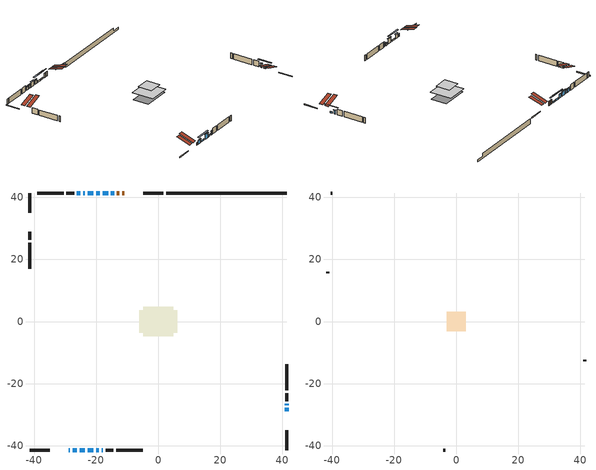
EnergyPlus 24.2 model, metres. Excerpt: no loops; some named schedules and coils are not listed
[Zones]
conditioned space
 floor outside (Floor1 construction): -1.06,-1.06 -1.06,1.06 1.06,1.06 1.06,-1.06 z0.91
 floor adiabatic (AdiabaticFloorConstruction): -4.81,-4.81 -4.81,4.81 4.81,4.81 4.81,-4.81 z0.91
 floor foundation (Slab1 construction): -6.16,-3.57 -6.16,3.57 6.16,3.57 6.16,-3.57 z-1.33
 wall outside (RimJoist1 construction): 1.58,41.4 -4.83,41.4 / -41.4,-41.4 -34.99,-41.4 / -41.4,41.4 -41.4,34.99 / 41.4,-41.4 41.4,-34.99 z0.91:1.21
 wall outside (AdiabaticWallConstruction 1): -10.97,41.4 -11.62,41.4 / -12.55,41.4 -13.3,41.4 z0.91:2.94
 wall outside (AdiabaticWallConstruction): -28.85,-41.4 -28.46,-41.4 z0.91:2.13; -27.53,-41.4 -26.26,-41.4 z0.91:2.64; 41.4,-28.85 41.4,-27.83 / -14.23,41.4 -15.24,41.4 / -16.17,41.4 -17.9,41.4 / -19.95,-41.4 -19.13,-41.4 z0.91:1.57; -25.33,-41.4 -23.63,-41.4 z0.91:1.55; 41.4,-26.91 41.4,-26.55 / -18.2,-41.4 -17.84,-41.4 z0.91:2.56; -18.83,41.4 -19.97,41.4 z0.91:2.59; -20.9,41.4 -22.68,41.4 / -22.7,-41.4 -20.87,-41.4 z0.91:2.99; -23.6,41.4 -24.14,41.4 z0.91:2.44; -25.07,41.4 -26.19,41.4 z0.91:2.43
 wall outside (Wall1 construction): -27.11,41.4 -29.6,41.4 / -16.92,-41.4 -14.43,-41.4 / -41.4,28.85 -41.4,26.37 / 41.4,-25.62 41.4,-23.14 z0.91:3.35
 wall outside (Wall2 construction): -30.53,41.4 -38.99,41.4 / -13.5,-41.4 -5.04,-41.4 / -41.4,25.44 -41.4,16.98 / 41.4,-22.21 41.4,-13.75 z0.91:3.35
 wall foundation (FoundationWall1 construction): 2.51,41.4,-1.33 2.51,41.4,0.91 37.52,41.4,0.91 37.52,41.4,-0.4 41.4,41.4,-0.4 41.4,41.4,-1.33
 window (WindowConstruction 9): -28.85,-41.4 -28.46,-41.4 z0.91:2.13
 window (WindowConstruction 8): -27.53,-41.4 -26.26,-41.4 z0.91:2.64
 window (WindowConstruction 10): 41.4,-28.85 41.4,-27.83 z0.91:1.57
 window (WindowConstruction 11): -14.23,41.4 -15.24,41.4 z0.91:1.57
 window (WindowConstruction 12): -16.17,41.4 -17.9,41.4 z0.91:1.57
 window (WindowConstruction 13): -25.33,-41.4 -23.63,-41.4 z0.91:1.54
 window (WindowConstruction): 41.4,-26.91 41.4,-26.55 z0.91:2.56
 window (WindowConstruction 1): -18.83,41.4 -19.97,41.4 z0.91:2.59
 window (WindowConstruction 2): -20.9,41.4 -22.67,41.4 z0.91:2.99
 window (WindowConstruction 3): -23.6,41.4 -24.14,41.4 z0.91:2.43
 window (WindowConstruction 4): -25.07,41.4 -26.19,41.4 z0.91:2.43
 window (WindowConstruction 5): -22.7,-41.4 -20.87,-41.4 z0.91:2.99
 window (WindowConstruction 6): -19.94,-41.4 -19.13,-41.4 z0.91:1.57
 window (WindowConstruction 7): -18.2,-41.4 -17.84,-41.4 z0.91:2.56
 door (Door): -10.97,41.4 -11.62,41.4 z0.91:2.94
 door (Door 1): -12.55,41.4 -13.3,41.4 z0.91:2.94
 ceiling adiabatic (AdiabaticFloorConstruction): 4.81,-4.81 4.81,4.81 -4.81,4.81 -4.81,-4.81 z0.91
 roof outside (Roof2 construction): -10.04,41.4,3.35 -10.04,34.8,5.55 -8.3,34.8,5.55 -8.3,41.4,3.35; -29.78,-41.4,3.35 -29.78,-34.8,5.55 -31.52,-34.8,5.55 -31.52,-41.4,3.35; -41.4,29.78,3.35 -34.8,29.78,5.55 -34.8,31.52,5.55 -41.4,31.52,3.35; 41.4,-29.78,3.35 34.8,-29.78,5.55 34.8,-31.52,5.55 41.4,-31.52,3.35
attic - vented
 floor to conditioned space (Floor2 construction Reversed): -3.14,-3.14 -3.14,3.14 3.14,3.14 3.14,-3.14 z3.35
 wall outside (Wall3 construction): -39.92,41.4 -40.48,41.4 / -4.11,-41.4 -3.55,-41.4 / -41.4,16.05 -41.4,15.49 / 41.4,-12.82 41.4,-12.26 z0.91:3.35
 roof outside (Roof1 construction): -7.37,41.4,3.35 -7.37,35.3,5.38 -5.76,35.3,5.38 -5.76,41.4,3.35; -32.45,-41.4,3.35 -32.45,-35.3,5.38 -34.06,-35.3,5.38 -34.06,-41.4,3.35; -41.4,32.45,3.35 -35.3,32.45,5.38 -35.3,34.06,5.38 -41.4,34.06,3.35; 41.4,-32.45,3.35 35.3,-32.45,5.38 35.3,-34.06,5.38 41.4,-34.06,3.35
shading: -26.06,-41.4 -27.73,-41.4 -27.73,-41.82 -26.06,-41.82 z2.84; 41.4,-25.17 41.4,-31.51 41.82,-31.51 41.82,-25.17 z4.23; -17.9,41.4 -11.57,41.4 -11.57,41.82 -17.9,41.82 z4.23; -20.56,41.4 -13.51,41.4 -13.51,41.82 -20.56,41.82 z4.23; -20.97,-41.4 -27.99,-41.4 -27.99,-41.82 -20.97,-41.82 z4.2; 41.4,-26.35 41.4,-27.11 41.82,-27.11 41.82,-26.35 z2.76; -20.17,41.4 -18.63,41.4 -18.63,41.82 -20.17,41.82 z2.79; -22.88,41.4 -20.7,41.4 -20.7,41.82 -22.88,41.82 z3.19; -24.34,41.4 -23.4,41.4 -23.4,41.82 -24.34,41.82 z2.64; -26.39,41.4 -24.87,41.4 -24.87,41.82 -26.39,41.82 z2.64; -20.67,-41.4 -22.9,-41.4 -22.9,-41.82 -20.67,-41.82 z3.19; -18.93,-41.4 -20.14,-41.4 -20.14,-41.82 -18.93,-41.82 z1.77; -17.64,-41.4 -18.4,-41.4 -18.4,-41.82 -17.64,-41.82 z2.76
[Building]
Building 1: Terrain=Suburbs
[Site:Location]
Quebec Intl AP_QC: Latitude {deg}=46.8; Longitude {deg}=-71.38; Time Zone {hr}=-5; Elevation {m}=74; Keep Site Location Information=Yes
[Site:GroundTemperature:Shallow]
0.0108218, -2.24938, -2.43038, -1.3578, 2.94801, 7.23376, 10.9493, 13.303, 13.5029, 11.5886, 7.96783, 3.81355
[Site:WaterMainsTemperature]
Calculation Method=Schedule; Temperature Schedule=mains temperature schedule
[Material] Roughness=Rough; Thermal Absorptance=0.9
Name | Thickness {m} | Conductivity {W/m-K} | Density {kg/m3} | Specific Heat {J/kg-K} | Solar Absorptance | Visible Absorptance
asphalt or fiberglass shingles | 0.00635 | 0.162714 | 1121.4 | 1465.45 | 0.4 | 0.4
ceiling loosefill ins | 0.0846667 | 0.0480833 | 16.02 | 1046.75 | 0.7 | 0.7
ceiling stud and cavity | 0.1397 | 0.0932282 | 65.682 | 1177.47 | 0.7 | 0.7
concrete 4.0 in. | 0.1016 | 1.803125 | 2242.8 | 837.4 | 0.7 | 0.7
concrete 8.0 in. | 0.2032 | 1.803125 | 2242.8 | 837.4 | 0.7 | 0.7
door material | 0.04445 | 0.0451087 | 512.64 | 1214.23 | 0.7 | 0.7
exterior vertical ins | 0.0398443 | 0.029427 | 32.04 | 1214.23 | 0.7 | 0.7
floor covering | 0.0127 | 0.0433444 | 54.468 | 1339.84 | 0.6 | 0.6
floor rigid ins | 0.051816 | 0.029427 | 32.04 | 1214.23 | 0.7 | 0.7
floor rigid ins 1; wall rigid ins | 0.512978 | 0.029427 | 32.04 | 1214.23 | 0.7 | 0.7
floor stud and cavity | 0.1397 | 0.35706 | 92.3553 | 1139.71 | 0.7 | 0.7
floor stud and cavity 1 | 0.1397 | 1.75129 | 37.0049 | 1207.88 | 0.7 | 0.7
furniture material conditioned space 1 | 0.1524 | 0.115458 | 640.8 | 1214.23 | 0.6 | 0.6
gypsum board | 0.0127 | 0.160291 | 801 | 837.4 | 0.6 | 0.6
gypsum board 1 | 0.0127 | 0.160291 | 801 | 837.4 | 0.7 | 0.7
osb sheathing 0.5 in. | 0.0127 | 0.115458 | 512.64 | 1214.23 | 0.7 | 0.7
osb sheathing 0.75 in. | 0.01905 | 0.115458 | 512.64 | 1214.23 | 0.7 | 0.7
osb sheathing 2.0 in. | 0.0508 | 0.115458 | 512.64 | 1214.23 | 0.7 | 0.7
rim joist stud and cavity | 0.0508 | 0.0293316 | 125.044 | 1163.47 | 0.6 | 0.6
roof rigid ins | 0.103632 | 0.029427 | 32.04 | 1214.23 | 0.7 | 0.7
roof stud and cavity | 0.2032 | 0.241532 | 78.34581 | 1123.46 | 0.7 | 0.7
wall stud and cavity | 0.1397 | 0.0942262 | 139.0536 | 1170.24 | 0.7 | 0.7
wall stud and cavity 1 | 0.1397 | 0.0934493 | 139.0536 | 1170.24 | 0.7 | 0.7
wall stud and cavity 2 | 0.0889 | 6.1454 | 50.32683 | 1063.81 | 0.6 | 0.6
wall stud and cavity 3 | 0.0889 | 0.380278 | 52.3479 | 1209.89 | 0.7 | 0.7
wall stud and cavity 4 | 0.0889 | 0.391764 | 83.0341 | 1211.67 | 0.7 | 0.7
wood siding | 0.0254 | 0.102417 | 544.68 | 1172.36 | 0.4 | 0.4
wood siding 1 | 0.00254 | 0.102417 | 544.68 | 1172.36 | 0.4 | 0.4
wood siding 2; wood siding 3; wood siding 4 | 0.0254 | 0.102417 | 544.68 | 1172.36 | 0.7 | 0.7
[WindowMaterial:SimpleGlazingSystem]
Name | U-Factor {W/m2-K} | Solar Heat Gain Coefficient
WindowMaterial | 2.20704 | 0.29
WindowMaterial 1 | 3.30005 | 0.68
WindowMaterial 10 | 3.30687 | 0.62
WindowMaterial 11 | 3.308 | 0.64
WindowMaterial 2 | 3.31198 | 0.59
WindowMaterial 3 | 3.310274 | 0.62
WindowMaterial 4 | 3.30119 | 0.67
WindowMaterial 5 | 3.31198 | 0.6
WindowMaterial 6 | 3.30573 | 0.61
WindowMaterial 7 | 3.32106 | 0.57
WindowMaterial 8 | 3.298918 | 0.68
WindowMaterial 9 | 6.78351 | 0.73
[Construction]
AdiabaticFloorConstruction: floor stud and cavity 1, floor rigid ins 1, osb sheathing 0.75 in., floor covering
AdiabaticWallConstruction: wood siding 3, wall rigid ins, wall stud and cavity 3, gypsum board
AdiabaticWallConstruction 1: wood siding 4, wall rigid ins, wall stud and cavity 3, gypsum board
Door; Door 1: door material
Floor1 construction: floor stud and cavity, floor rigid ins, osb sheathing 0.75 in., floor covering
Floor2 construction Reversed: gypsum board, ceiling stud and cavity, ceiling loosefill ins
FoundationWall1 construction: concrete 8.0 in., gypsum board 1
furniture construction conditioned space 1: furniture material conditioned space 1
PartitionWallConstruction: gypsum board, wall stud and cavity 4, gypsum board
RimJoist1 construction: wood siding 2, osb sheathing 2.0 in., rim joist stud and cavity
Roof1 construction: asphalt or fiberglass shingles
Roof2 construction: asphalt or fiberglass shingles, roof rigid ins, osb sheathing 0.75 in., roof stud and cavity, gypsum board
Slab1 construction: concrete 4.0 in.
Wall1 construction: wood siding, osb sheathing 0.5 in., wall stud and cavity, gypsum board
Wall2 construction: wood siding, osb sheathing 0.5 in., wall stud and cavity 1, gypsum board
Wall3 construction: wood siding 1, wall stud and cavity 2
WindowConstruction: WindowMaterial
WindowConstruction 1: WindowMaterial 1
WindowConstruction 10; WindowConstruction 11: WindowMaterial 10
WindowConstruction 12; WindowConstruction 6: WindowMaterial 6
WindowConstruction 13: WindowMaterial 11
WindowConstruction 2: WindowMaterial 2
WindowConstruction 3: WindowMaterial 3
WindowConstruction 4: WindowMaterial 4
WindowConstruction 5: WindowMaterial 5
WindowConstruction 7: WindowMaterial 7
WindowConstruction 8: WindowMaterial 8
WindowConstruction 9: WindowMaterial 9
[Zone] Multiplier=1; Part of Total Floor Area=Yes
Name | Volume {m3}
attic - vented | 13.0047
conditioned space | 454.7
[Space]
Name | Zone | Volume {m3}
attic - vented 1 | attic - vented | 13.0047
conditioned space 1 | conditioned space | 454.7
[ZoneInfiltration:EffectiveLeakageArea]
infil attic - vented 1: Zone or Space=attic - vented 1; Schedule=Always On Discrete; Effective Air Leakage Area {cm2}=1452.55; Stack Coefficient=0.000311167; Wind Coefficient=1.19184e-05
[ZoneMixing]
whole house fan mix: Zone or Space=attic - vented; Schedule=Always On Continuous; Design Flow Rate Calculation Method=Flow/Zone; Design Flow Rate {m3/s}=0; Source Zone or Space=conditioned space
[SurfaceProperty:ExposedFoundationPerimeter]
Slab1: Exposed Perimeter Calculation Method=TotalExposedPerimeter; Total Exposed Perimeter {m}=38.893
[InternalMass] Zone or ZoneList=conditioned space; Space or SpaceList=conditioned space 1
Name | Construction | Surface Area {m2}
furniture mass conditioned space 1 | furniture construction conditioned space 1 | 73.9001
partition wall mass | PartitionWallConstruction | 184.75
[Lights]
interior lighting: Zone or ZoneList or Space or SpaceList=conditioned space 1; Schedule=interior lighting schedule; Design Level Calculation Method=LightingLevel; Lighting Level {W}=343.2; Return Air Fraction=0; Fraction Radiant=0.6; Fraction Visible=0.2; Fraction Replaceable=1
[People]
occupants: Zone or ZoneList or Space or SpaceList=conditioned space 1; Number of People Schedule=occupants schedule; Number of People Calculation Method=People; Number of People=3; Fraction Radiant=0.314171; Sensible Heat Fraction=0.56303; Activity Level Schedule=occupants activity schedule; Carbon Dioxide Generation Rate {m3/s-W}=0; Enable ASHRAE 55 Comfort Warnings=No; Mean Radiant Temperature Calculation Type=EnclosureAveraged
[ElectricEquipment] Zone or ZoneList or Space or SpaceList=conditioned space 1; Design Level Calculation Method=EquipmentLevel
Name | Schedule | Design Level {W} | Fraction Latent | Fraction Radiant | Fraction Lost
clothes dryer | clothes dryer schedule | 140.772 | 0.015 | 0.081 | 0.85
clothes washer | clothes washer schedule | 32.1985 | 0.03 | 0.162 | 0.7
cooking range | cooking range schedule | 215.147 | 0.08 | 0.432 | 0.2
dishwasher | dishwasher schedule | 66.8632 | 0.3 | 0.18 | 0.4
fridge | fridge schedule | 72.9452 | 0 | 0.6 | 0
mech vent bath fan 0 | mech vent bath fan 0 schedule | 50.2 | 0 | 0 | 1
mech vent house fan | mech vent house fan schedule | 19.9167 | 0 | 0 | 0.5
mech vent house fan cfis | mech vent house fan cfis schedule | 0 | 0 | 0 | 0
mech vent range fan 0 | mech vent range fan 0 schedule | 57 | 0 | 0 | 1
misc plug loads | misc plug loads schedule | 494.7 | 0.045 | 0.513 | 0.1
whole house fan | Always On Discrete | 0 | 0 | 0 | 1
[OtherEquipment] Zone or ZoneList or Space or SpaceList=conditioned space 1; Design Level Calculation Method=EquipmentLevel
Name | Fuel Type | Schedule | Design Level {W} | Fraction Latent | Fraction Radiant | Fraction Lost
clothes dryer 1 | Electricity | clothes dryer schedule | 0 | 0.015 | 0.081 | 0.85
cooking range 1 | Electricity | cooking range schedule | 0 | 0.08 | 0.432 | 0.2
general water use latent | None | general water use schedule | 62.594 | 1 | 0 | 0
general water use sensible | None | general water use schedule | -61.6891 | 0 | 0.6 | 0
mech vent house fan latent load | None | Always On Discrete | 0 | 1 | 0 | 0
mech vent house fan sensible load | None | Always On Discrete | 0 | 0 | 0 | 0
water heater energy adjustment1 | Electricity | Always On Discrete | 0.01 | 0 | 0 | 1
[ZoneInfiltration:DesignFlowRate] Zone or ZoneList or Space or SpaceList=conditioned space 1; Schedule=Always On Discrete; Design Flow Rate Calculation Method=Flow/Zone; Design Flow Rate {m3/s}=0
infil flow; natural vent flow; whole house fan flow
[ZoneControl:Thermostat]
conditioned space Thermostat: Zone or ZoneList=conditioned space; Control Type Schedule=conditioned space Thermostat Schedule; Control 1=conditioned space temperature setpoint; Temperature Difference Between Cutout And Setpoint {deltaC}=0
[ThermostatSetpoint:DualSetpoint]
conditioned space temperature setpoint: Heating Setpoint Temperature Schedule=heating setpoint; Cooling Setpoint Temperature Schedule=cooling setpoint
[AirLoopHVAC:UnitarySystem]
unit heater unitary system: Control Type=Load; Controlling Zone or Thermostat Location=conditioned space; Dehumidification Control Type=None; Availability Schedule=Always On Discrete; Supply Fan=unit heater supply fan; Fan Placement=BlowThrough; Supply Air Fan Operating Mode Schedule=unit heater auto fan schedule; Heating Coil=unit heater htg coil; DX Heating Coil Sizing Ratio=1; Use DOAS DX Cooling Coil=No; Minimum Supply Air Temperature {C}=2; Latent Load Control=SensibleOnlyLoadControl; Cooling Supply Air Flow Rate Method=None; Heating Supply Air Flow Rate Method=SupplyAirFlowRate; Heating Supply Air Flow Rate {m3/s}=0.00141584; No Load Supply Air Flow Rate Method=SupplyAirFlowRate; No Load Supply Air Flow Rate {m3/s}=0; No Load Supply Air Flow Rate Control Set To Low Speed=Yes; Maximum Supply Air Temperature {C}=48.8889; Maximum Outdoor Dry-Bulb Temperature for Supplemental Heater Operation {C}=21; Ancillary On-Cycle Electric Power {W}=0; Ancillary Off-Cycle Electric Power {W}=0
[Zone equipment]
conditioned space: electric baseboard, unit heater unitary system
[Foundation:Kiva]
Foundation Kiva 1: Initial Indoor Air Temperature {C}=18; Wall Height Above Grade {m}=0.910011; Wall Depth Below Slab {m}=0.2032; Custom Block Material Name 1=exterior vertical ins; Custom Block Depth 1 {m}=2.24001; Custom Block X Position 1 {m}=0.2159; Custom Block Z Position 1 {m}=0
[Foundation:Kiva:Settings]
Soil Conductivity {W/m-K}=0.849921; Soil Density {kg/m3}=1842.3; Soil Specific Heat {J/kg-K}=418.7; Ground Solar Absorptivity=0.9; Ground Thermal Absorptivity=0.9; Ground Surface Roughness {m}=0.03; Far-Field Width {m}=40; Deep-Ground Boundary Condition=ZeroFlux; Deep-Ground Depth {m}=40; Minimum Cell Dimension {m}=0.2; Maximum Cell Growth Coefficient=3; Simulation Timestep=Timestep
[Exterior:Lights]
exterior lighting: Schedule=exterior lighting schedule; Design Level {W}=75.6
[EnergyManagementSystem:Sensor] Output:Variable or Output:Meter Index Key=conditioned space
Name | Output:Variable or Output:Meter
conditioned_space_clg_unmet_s | Zone Cooling Setpoint Not Met Time
conditioned_space_htg_unmet_s | Zone Heating Setpoint Not Met Time
fridge_tin_s; tin_s; tin_s_1 | Zone Mean Air Temperature
tout_s | Zone Outdoor Air Drybulb Temperature
win_s | Zone Air Humidity Ratio
[Schedule:Constant]
Name | Hourly Value
Always On Continuous; mech vent house fan schedule; mech vent house fan cfis schedule; Always On Discrete | 1
occupants activity schedule | 117.228
fridge schedule; unit heater auto fan schedule | 0
[Schedule:Week:Daily]
interior lighting schedule Week Rule - Jan1-Jan27: interior lighting schedule day, interior lighting schedule day, interior lighting schedule day, interior lighting schedule day, interior lighting schedule day, interior lighting schedule day, interior lighting schedule day, interior lighting schedule default day, interior lighting schedule default day, interior lighting schedule default day, interior lighting schedule default day, interior lighting schedule default day
interior lighting schedule Week Rule - Jan28-Feb3: interior lighting schedule day, interior lighting schedule day, interior lighting schedule day, interior lighting schedule day, interior lighting schedule day 1, interior lighting schedule day 1, interior lighting schedule day 1, interior lighting schedule default day, interior lighting schedule default day, interior lighting schedule default day, interior lighting schedule default day, interior lighting schedule default day
interior lighting schedule Week Rule - Feb4-Feb24: interior lighting schedule day 1, interior lighting schedule day 1, interior lighting schedule day 1, interior lighting schedule day 1, interior lighting schedule day 1, interior lighting schedule day 1, interior lighting schedule day 1, interior lighting schedule default day, interior lighting schedule default day, interior lighting schedule default day, interior lighting schedule default day, interior lighting schedule default day
interior lighting schedule Week Rule - Feb25-Mar3: interior lighting schedule day 1, interior lighting schedule day 1, interior lighting schedule day 1, interior lighting schedule day 1, interior lighting schedule day 2, interior lighting schedule day 2, interior lighting schedule day 2, interior lighting schedule default day, interior lighting schedule default day, interior lighting schedule default day, interior lighting schedule default day, interior lighting schedule default day
interior lighting schedule Week Rule - Mar4-Mar31: interior lighting schedule day 2, interior lighting schedule day 2, interior lighting schedule day 2, interior lighting schedule day 2, interior lighting schedule day 2, interior lighting schedule day 2, interior lighting schedule day 2, interior lighting schedule default day, interior lighting schedule default day, interior lighting schedule default day, interior lighting schedule default day, interior lighting schedule default day
interior lighting schedule Week Rule - Apr1-Apr28: interior lighting schedule day 3, interior lighting schedule day 3, interior lighting schedule day 3, interior lighting schedule day 3, interior lighting schedule day 3, interior lighting schedule day 3, interior lighting schedule day 3, interior lighting schedule default day, interior lighting schedule default day, interior lighting schedule default day, interior lighting schedule default day, interior lighting schedule default day
interior lighting schedule Week Rule - Apr29-May5: interior lighting schedule day 3, interior lighting schedule day 3, interior lighting schedule day 4, interior lighting schedule day 4, interior lighting schedule day 4, interior lighting schedule day 4, interior lighting schedule day 4, interior lighting schedule default day, interior lighting schedule default day, interior lighting schedule default day, interior lighting schedule default day, interior lighting schedule default day
interior lighting schedule Week Rule - May6-May26: interior lighting schedule day 4, interior lighting schedule day 4, interior lighting schedule day 4, interior lighting schedule day 4, interior lighting schedule day 4, interior lighting schedule day 4, interior lighting schedule day 4, interior lighting schedule default day, interior lighting schedule default day, interior lighting schedule default day, interior lighting schedule default day, interior lighting schedule default day
interior lighting schedule Week Rule - May27-Jun2: interior lighting schedule day 4, interior lighting schedule day 4, interior lighting schedule day 4, interior lighting schedule day 4, interior lighting schedule day 4, interior lighting schedule day 5, interior lighting schedule day 5, interior lighting schedule default day, interior lighting schedule default day, interior lighting schedule default day, interior lighting schedule default day, interior lighting schedule default day
interior lighting schedule Week Rule - Jun3-Jun30: interior lighting schedule day 5, interior lighting schedule day 5, interior lighting schedule day 5, interior lighting schedule day 5, interior lighting schedule day 5, interior lighting schedule day 5, interior lighting schedule day 5, interior lighting schedule default day, interior lighting schedule default day, interior lighting schedule default day, interior lighting schedule default day, interior lighting schedule default day
interior lighting schedule Week Rule - Jul1-Jul28: interior lighting schedule day 6, interior lighting schedule day 6, interior lighting schedule day 6, interior lighting schedule day 6, interior lighting schedule day 6, interior lighting schedule day 6, interior lighting schedule day 6, interior lighting schedule default day, interior lighting schedule default day, interior lighting schedule default day, interior lighting schedule default day, interior lighting schedule default day
interior lighting schedule Week Rule - Jul29-Aug4: interior lighting schedule day 6, interior lighting schedule day 6, interior lighting schedule day 6, interior lighting schedule day 7, interior lighting schedule day 7, interior lighting schedule day 7, interior lighting schedule day 7, interior lighting schedule default day, interior lighting schedule default day, interior lighting schedule default day, interior lighting schedule default day, interior lighting schedule default day
interior lighting schedule Week Rule - Aug5-Aug25: interior lighting schedule day 7, interior lighting schedule day 7, interior lighting schedule day 7, interior lighting schedule day 7, interior lighting schedule day 7, interior lighting schedule day 7, interior lighting schedule day 7, interior lighting schedule default day, interior lighting schedule default day, interior lighting schedule default day, interior lighting schedule default day, interior lighting schedule default day
interior lighting schedule Week Rule - Aug26-Sep1: interior lighting schedule day 7, interior lighting schedule day 7, interior lighting schedule day 7, interior lighting schedule day 7, interior lighting schedule day 7, interior lighting schedule day 7, interior lighting schedule day 8, interior lighting schedule default day, interior lighting schedule default day, interior lighting schedule default day, interior lighting schedule default day, interior lighting schedule default day
interior lighting schedule Week Rule - Sep2-Sep29: interior lighting schedule day 8, interior lighting schedule day 8, interior lighting schedule day 8, interior lighting schedule day 8, interior lighting schedule day 8, interior lighting schedule day 8, interior lighting schedule day 8, interior lighting schedule default day, interior lighting schedule default day, interior lighting schedule default day, interior lighting schedule default day, interior lighting schedule default day
interior lighting schedule Week Rule - Sep30-Oct6: interior lighting schedule day 8, interior lighting schedule day 9, interior lighting schedule day 9, interior lighting schedule day 9, interior lighting schedule day 9, interior lighting schedule day 9, interior lighting schedule day 9, interior lighting schedule default day, interior lighting schedule default day, interior lighting schedule default day, interior lighting schedule default day, interior lighting schedule default day
interior lighting schedule Week Rule - Oct7-Oct27: interior lighting schedule day 9, interior lighting schedule day 9, interior lighting schedule day 9, interior lighting schedule day 9, interior lighting schedule day 9, interior lighting schedule day 9, interior lighting schedule day 9, interior lighting schedule default day, interior lighting schedule default day, interior lighting schedule default day, interior lighting schedule default day, interior lighting schedule default day
interior lighting schedule Week Rule - Oct28-Nov3: interior lighting schedule day 9, interior lighting schedule day 9, interior lighting schedule day 9, interior lighting schedule day 9, interior lighting schedule day 10, interior lighting schedule day 10, interior lighting schedule day 10, interior lighting schedule default day, interior lighting schedule default day, interior lighting schedule default day, interior lighting schedule default day, interior lighting schedule default day
interior lighting schedule Week Rule - Nov4-Nov24: interior lighting schedule day 10, interior lighting schedule day 10, interior lighting schedule day 10, interior lighting schedule day 10, interior lighting schedule day 10, interior lighting schedule day 10, interior lighting schedule day 10, interior lighting schedule default day, interior lighting schedule default day, interior lighting schedule default day, interior lighting schedule default day, interior lighting schedule default day
interior lighting schedule Week Rule - Nov25-Dec1: interior lighting schedule day 10, interior lighting schedule day 10, interior lighting schedule day 10, interior lighting schedule day 10, interior lighting schedule day 10, interior lighting schedule day 10, interior lighting schedule day 11, interior lighting schedule default day, interior lighting schedule default day, interior lighting schedule default day, interior lighting schedule default day, interior lighting schedule default day
interior lighting schedule Week Rule - Dec2-Dec31: interior lighting schedule day 11, interior lighting schedule day 11, interior lighting schedule day 11, interior lighting schedule day 11, interior lighting schedule day 11, interior lighting schedule day 11, interior lighting schedule day 11, interior lighting schedule default day, interior lighting schedule default day, interior lighting schedule default day, interior lighting schedule default day, interior lighting schedule default day
occupants schedule Week Rule - Jan1-Dec31: occupants schedule day, occupants schedule day, occupants schedule day, occupants schedule day, occupants schedule day, occupants schedule day, occupants schedule day, occupants schedule default day, occupants schedule default day, occupants schedule default day, occupants schedule default day, occupants schedule default day
clothes dryer schedule Week Rule - Jan1-Dec31: clothes dryer schedule day, clothes dryer schedule day, clothes dryer schedule day, clothes dryer schedule day, clothes dryer schedule day, clothes dryer schedule day, clothes dryer schedule day, clothes dryer schedule default day, clothes dryer schedule default day, clothes dryer schedule default day, clothes dryer schedule default day, clothes dryer schedule default day
clothes washer schedule Week Rule - Jan1-Dec31: clothes washer schedule day, clothes washer schedule day, clothes washer schedule day, clothes washer schedule day, clothes washer schedule day, clothes washer schedule day, clothes washer schedule day, clothes washer schedule default day, clothes washer schedule default day, clothes washer schedule default day, clothes washer schedule default day, clothes washer schedule default day
cooking range schedule Week Rule - Jan1-Dec31: cooking range schedule day, cooking range schedule day, cooking range schedule day, cooking range schedule day, cooking range schedule day, cooking range schedule day, cooking range schedule day, cooking range schedule default day, cooking range schedule default day, cooking range schedule default day, cooking range schedule default day, cooking range schedule default day
dishwasher schedule Week Rule - Jan1-Dec31: dishwasher schedule day, dishwasher schedule day, dishwasher schedule day, dishwasher schedule day, dishwasher schedule day, dishwasher schedule day, dishwasher schedule day, dishwasher schedule default day, dishwasher schedule default day, dishwasher schedule default day, dishwasher schedule default day, dishwasher schedule default day
mech vent bath fan 0 schedule Week Rule - Jan1-Dec31: mech vent bath fan 0 schedule day, mech vent bath fan 0 schedule day, mech vent bath fan 0 schedule day, mech vent bath fan 0 schedule day, mech vent bath fan 0 schedule day, mech vent bath fan 0 schedule day, mech vent bath fan 0 schedule day, mech vent bath fan 0 schedule default day, mech vent bath fan 0 schedule default day, mech vent bath fan 0 schedule default day, mech vent bath fan 0 schedule default day, mech vent bath fan 0 schedule default day
mech vent range fan 0 schedule Week Rule - Jan1-Dec31: mech vent range fan 0 schedule day, mech vent range fan 0 schedule day, mech vent range fan 0 schedule day, mech vent range fan 0 schedule day, mech vent range fan 0 schedule day, mech vent range fan 0 schedule day, mech vent range fan 0 schedule day, mech vent range fan 0 schedule default day, mech vent range fan 0 schedule default day, mech vent range fan 0 schedule default day, mech vent range fan 0 schedule default day, mech vent range fan 0 schedule default day
misc plug loads schedule Week Rule - Jan1-Dec31: misc plug loads schedule day, misc plug loads schedule day, misc plug loads schedule day, misc plug loads schedule day, misc plug loads schedule day, misc plug loads schedule day, misc plug loads schedule day, misc plug loads schedule default day, misc plug loads schedule default day, misc plug loads schedule default day, misc plug loads schedule default day, misc plug loads schedule default day
general water use schedule Week Rule - Jan1-Dec31: general water use schedule day, general water use schedule day, general water use schedule day, general water use schedule day, general water use schedule day, general water use schedule day, general water use schedule day, general water use schedule default day, general water use schedule default day, general water use schedule default day, general water use schedule default day, general water use schedule default day
exterior lighting schedule Week Rule - Jan1-Jan27: exterior lighting schedule day, exterior lighting schedule day, exterior lighting schedule day, exterior lighting schedule day, exterior lighting schedule day, exterior lighting schedule day, exterior lighting schedule day, exterior lighting schedule default day, exterior lighting schedule default day, exterior lighting schedule default day, exterior lighting schedule default day, exterior lighting schedule default day
exterior lighting schedule Week Rule - Jan28-Feb3: exterior lighting schedule day, exterior lighting schedule day, exterior lighting schedule day, exterior lighting schedule day, exterior lighting schedule day 1, exterior lighting schedule day 1, exterior lighting schedule day 1, exterior lighting schedule default day, exterior lighting schedule default day, exterior lighting schedule default day, exterior lighting schedule default day, exterior lighting schedule default day
exterior lighting schedule Week Rule - Feb4-Feb24: exterior lighting schedule day 1, exterior lighting schedule day 1, exterior lighting schedule day 1, exterior lighting schedule day 1, exterior lighting schedule day 1, exterior lighting schedule day 1, exterior lighting schedule day 1, exterior lighting schedule default day, exterior lighting schedule default day, exterior lighting schedule default day, exterior lighting schedule default day, exterior lighting schedule default day
exterior lighting schedule Week Rule - Feb25-Mar3: exterior lighting schedule day 1, exterior lighting schedule day 1, exterior lighting schedule day 1, exterior lighting schedule day 1, exterior lighting schedule day 2, exterior lighting schedule day 2, exterior lighting schedule day 2, exterior lighting schedule default day, exterior lighting schedule default day, exterior lighting schedule default day, exterior lighting schedule default day, exterior lighting schedule default day
exterior lighting schedule Week Rule - Mar4-Mar31: exterior lighting schedule day 2, exterior lighting schedule day 2, exterior lighting schedule day 2, exterior lighting schedule day 2, exterior lighting schedule day 2, exterior lighting schedule day 2, exterior lighting schedule day 2, exterior lighting schedule default day, exterior lighting schedule default day, exterior lighting schedule default day, exterior lighting schedule default day, exterior lighting schedule default day
exterior lighting schedule Week Rule - Apr1-Apr28: exterior lighting schedule day 3, exterior lighting schedule day 3, exterior lighting schedule day 3, exterior lighting schedule day 3, exterior lighting schedule day 3, exterior lighting schedule day 3, exterior lighting schedule day 3, exterior lighting schedule default day, exterior lighting schedule default day, exterior lighting schedule default day, exterior lighting schedule default day, exterior lighting schedule default day
exterior lighting schedule Week Rule - Apr29-May5: exterior lighting schedule day 3, exterior lighting schedule day 3, exterior lighting schedule day 4, exterior lighting schedule day 4, exterior lighting schedule day 4, exterior lighting schedule day 4, exterior lighting schedule day 4, exterior lighting schedule default day, exterior lighting schedule default day, exterior lighting schedule default day, exterior lighting schedule default day, exterior lighting schedule default day
exterior lighting schedule Week Rule - May6-May26: exterior lighting schedule day 4, exterior lighting schedule day 4, exterior lighting schedule day 4, exterior lighting schedule day 4, exterior lighting schedule day 4, exterior lighting schedule day 4, exterior lighting schedule day 4, exterior lighting schedule default day, exterior lighting schedule default day, exterior lighting schedule default day, exterior lighting schedule default day, exterior lighting schedule default day
exterior lighting schedule Week Rule - May27-Jun2: exterior lighting schedule day 4, exterior lighting schedule day 4, exterior lighting schedule day 4, exterior lighting schedule day 4, exterior lighting schedule day 4, exterior lighting schedule day 5, exterior lighting schedule day 5, exterior lighting schedule default day, exterior lighting schedule default day, exterior lighting schedule default day, exterior lighting schedule default day, exterior lighting schedule default day
[Schedule:Year]
interior lighting schedule: interior lighting schedule Week Rule - Jan1-Jan27, 1, 1, 1, 27, interior lighting schedule Week Rule - Jan28-Feb3, 1, 28, 2, 3, interior lighting schedule Week Rule - Feb4-Feb24, 2, 4, 2, 24, interior lighting schedule Week Rule - Feb25-Mar3, 2, 25, 3, 3, interior lighting schedule Week Rule - Mar4-Mar31, 3, 4, 3, 31, interior lighting schedule Week Rule - Apr1-Apr28, 4, 1, 4, 28, interior lighting schedule Week Rule - Apr29-May5, 4, 29, 5, 5, interior lighting schedule Week Rule - May6-May26, 5, 6, 5, 26, interior lighting schedule Week Rule - May27-Jun2, 5, 27, 6, 2, interior lighting schedule Week Rule - Jun3-Jun30, 6, 3, 6, 30, interior lighting schedule Week Rule - Jul1-Jul28, 7, 1, 7, 28, interior lighting schedule Week Rule - Jul29-Aug4, 7, 29, 8, 4, interior lighting schedule Week Rule - Aug5-Aug25, 8, 5, 8, 25, interior lighting schedule Week Rule - Aug26-Sep1, 8, 26, 9, 1, interior lighting schedule Week Rule - Sep2-Sep29, 9, 2, 9, 29, interior lighting schedule Week Rule - Sep30-Oct6, 9, 30, 10, 6, interior lighting schedule Week Rule - Oct7-Oct27, 10, 7, 10, 27, interior lighting schedule Week Rule - Oct28-Nov3, 10, 28, 11, 3, interior lighting schedule Week Rule - Nov4-Nov24, 11, 4, 11, 24, interior lighting schedule Week Rule - Nov25-Dec1, 11, 25, 12, 1, interior lighting schedule Week Rule - Dec2-Dec31, 12, 2, 12, 31
occupants schedule: occupants schedule Week Rule - Jan1-Dec31, 1, 1, 12, 31
clothes dryer schedule: clothes dryer schedule Week Rule - Jan1-Dec31, 1, 1, 12, 31
clothes washer schedule: clothes washer schedule Week Rule - Jan1-Dec31, 1, 1, 12, 31
cooking range schedule: cooking range schedule Week Rule - Jan1-Dec31, 1, 1, 12, 31
dishwasher schedule: dishwasher schedule Week Rule - Jan1-Dec31, 1, 1, 12, 31
mech vent bath fan 0 schedule: mech vent bath fan 0 schedule Week Rule - Jan1-Dec31, 1, 1, 12, 31
mech vent range fan 0 schedule: mech vent range fan 0 schedule Week Rule - Jan1-Dec31, 1, 1, 12, 31
misc plug loads schedule: misc plug loads schedule Week Rule - Jan1-Dec31, 1, 1, 12, 31
general water use schedule: general water use schedule Week Rule - Jan1-Dec31, 1, 1, 12, 31
exterior lighting schedule: exterior lighting schedule Week Rule - Jan1-Jan27, 1, 1, 1, 27, exterior lighting schedule Week Rule - Jan28-Feb3, 1, 28, 2, 3, exterior lighting schedule Week Rule - Feb4-Feb24, 2, 4, 2, 24, exterior lighting schedule Week Rule - Feb25-Mar3, 2, 25, 3, 3, exterior lighting schedule Week Rule - Mar4-Mar31, 3, 4, 3, 31, exterior lighting schedule Week Rule - Apr1-Apr28, 4, 1, 4, 28, exterior lighting schedule Week Rule - Apr29-May5, 4, 29, 5, 5, exterior lighting schedule Week Rule - May6-May26, 5, 6, 5, 26, exterior lighting schedule Week Rule - May27-Jun2, 5, 27, 6, 2, exterior lighting schedule Week Rule - Jun3-Jun30, 6, 3, 6, 30, exterior lighting schedule Week Rule - Jul1-Jul28, 7, 1, 7, 28, exterior lighting schedule Week Rule - Jul29-Aug4, 7, 29, 8, 4, exterior lighting schedule Week Rule - Aug5-Aug25, 8, 5, 8, 25, exterior lighting schedule Week Rule - Aug26-Sep1, 8, 26, 9, 1, exterior lighting schedule Week Rule - Sep2-Sep29, 9, 2, 9, 29, exterior lighting schedule Week Rule - Sep30-Oct6, 9, 30, 10, 6, exterior lighting schedule Week Rule - Oct7-Oct27, 10, 7, 10, 27, exterior lighting schedule Week Rule - Oct28-Nov3, 10, 28, 11, 3, exterior lighting schedule Week Rule - Nov4-Nov24, 11, 4, 11, 24, exterior lighting schedule Week Rule - Nov25-Dec1, 11, 25, 12, 1, exterior lighting schedule Week Rule - Dec2-Dec31, 12, 2, 12, 31
[Schedule:Compact]
conditioned space Thermostat Schedule: Through: 12/31, For: AllDays, Until: 24:00, 4
mains temperature schedule: Through: 01/01, For: AllDays, Until: 24:00, 5.175, Through: 01/02, For: AllDays, Until: 24:00, 5.10167, Through: 01/03, For: AllDays, Until: 24:00, 5.02889, Through: 01/04, For: AllDays, Until: 24:00, 4.95778, Through: 01/05, For: AllDays, Until: 24:00, 4.88778, Through: 01/06, For: AllDays, Until: 24:00, 4.81833, Through: 01/07, For: AllDays, Until: 24:00, 4.75056, Through: 01/08, For: AllDays, Until: 24:00, 4.68389, Through: 01/09, For: AllDays, Until: 24:00, 4.61833, Through: 01/10, For: AllDays, Until: 24:00, 4.55389, Through: 01/11, For: AllDays, Until: 24:00, 4.49056, Through: 01/12, For: AllDays, Until: 24:00, 4.42889, Through: 01/13, For: AllDays, Until: 24:00, 4.36778, Through: 01/14, For: AllDays, Until: 24:00, 4.30889, Through: 01/15, For: AllDays, Until: 24:00, 4.25056, Through: 01/16, For: AllDays, Until: 24:00, 4.19389, Through: 01/17, For: AllDays, Until: 24:00, 4.13833, Through: 01/18, For: AllDays, Until: 24:00, 4.08444, Through: 01/19, For: AllDays, Until: 24:00, 4.03167, Through: 01/20, For: AllDays, Until: 24:00, 3.98056, Through: 01/21, For: AllDays, Until: 24:00, 3.93056, Through: 01/22, For: AllDays, Until: 24:00, 3.88222, Through: 01/23, For: AllDays, Until: 24:00, 3.835, Through: 01/24, For: AllDays, Until: 24:00, 3.78944, Through: 01/25, For: AllDays, Until: 24:00, 3.74556, Through: 01/26, For: AllDays, Until: 24:00, 3.70278, Through: 01/27, For: AllDays, Until: 24:00, 3.66167, Through: 01/28, For: AllDays, Until: 24:00, 3.62167, Through: 01/29, For: AllDays, Until: 24:00, 3.58389, Through: 01/30, For: AllDays, Until: 24:00, 3.54722, Through: 01/31, For: AllDays, Until: 24:00, 3.51167, Through: 02/01, For: AllDays, Until: 24:00, 3.47833, Through: 02/02, For: AllDays, Until: 24:00, 3.44611, Through: 02/03, For: AllDays, Until: 24:00, 3.41556, Through: 02/04, For: AllDays, Until: 24:00, 3.38667, Through: 02/05, For: AllDays, Until: 24:00, 3.35944, Through: 02/06, For: AllDays, Until: 24:00, 3.33389, Through: 02/07, For: AllDays, Until: 24:00, 3.30944, Through: 02/08, For: AllDays, Until: 24:00, 3.28667, Through: 02/09, For: AllDays, Until: 24:00, 3.26611, Through: 02/10, For: AllDays, Until: 24:00, 3.24667, Through: 02/11, For: AllDays, Until: 24:00, 3.22889, Through: 02/12, For: AllDays, Until: 24:00, 3.21278, Through: 02/13, For: AllDays, Until: 24:00, 3.19833, Through: 02/14, For: AllDays, Until: 24:00, 3.18556, Through: 02/15, For: AllDays, Until: 24:00, 3.17389, Through: 02/16, For: AllDays, Until: 24:00, 3.16444, Through: 02/17, For: AllDays, Until: 24:00, 3.15667, Through: 02/18, For: AllDays, Until: 24:00, 3.15056, Through: 02/19, For: AllDays, Until: 24:00, 3.14556, Through: 02/20, For: AllDays, Until: 24:00, 3.14278, Through: 02/21, For: AllDays, Until: 24:00, 3.14111, Through: 02/22, For: AllDays, Until: 24:00, 3.14167, Through: 02/23, For: AllDays, Until: 24:00, 3.14333, Through: 02/24, For: AllDays, Until: 24:00, 3.14722, Through: 02/25, For: AllDays, Until: 24:00, 3.15222, Through: 02/26, For: AllDays, Until: 24:00, 3.15944, Through: 02/27, For: AllDays, Until: 24:00, 3.16778, Through: 02/28, For: AllDays, Until: 24:00, 3.17778, Through: 03/01, For: AllDays, Until: 24:00, 3.18944, Through: 03/02, For: AllDays, Until: 24:00, 3.20333, Through: 03/03, For: AllDays, Until: 24:00, 3.21833, Through: 03/04, For: AllDays, Until: 24:00, 3.235, Through: 03/05, For: AllDays, Until: 24:00, 3.25333, Through: 03/06, For: AllDays, Until: 24:00, 3.27333, Through: 03/07, For: AllDays, Until: 24:00, 3.29444, Through: 03/08, For: AllDays, Until: 24:00, 3.31778, Through: 03/09, For: AllDays, Until: 24:00, 3.34222, Through: 03/10, For: AllDays, Until: 24:00, 3.36889, Through: 03/11, For: AllDays, Until: 24:00, 3.39667, Through: 03/12, For: AllDays, Until: 24:00, 3.42611, Through: 03/13, For: AllDays, Until: 24:00, 3.45722, Through: 03/14, For: AllDays, Until: 24:00, 3.49, Through: 03/15, For: AllDays, Until: 24:00, 3.52389, Through: 03/16, For: AllDays, Until: 24:00, 3.55944, Through: 03/17, For: AllDays, Until: 24:00, 3.59667, Through: 03/18, For: AllDays, Until: 24:00, 3.63556, Through: 03/19, For: AllDays, Until: 24:00, 3.67556, Through: 03/20, For: AllDays, Until: 24:00, 3.71722, Through: 03/21, For: AllDays, Until: 24:00, 3.76056, Through: 03/22, For: AllDays, Until: 24:00, 3.80556, Through: 03/23, For: AllDays, Until: 24:00, 3.85111, Through: 03/24, For: AllDays, Until: 24:00, 3.89889, Through: 03/25, For: AllDays, Until: 24:00, 3.94778, Through: 03/26, For: AllDays, Until: 24:00, 3.99833, Through: 03/27, For: AllDays, Until: 24:00, 4.05, Through: 03/28, For: AllDays, Until: 24:00, 4.10333, Through: 03/29, For: AllDays, Until: 24:00, 4.15778, Through: 03/30, For: AllDays, Until: 24:00, 4.21333, Through: 03/31, For: AllDays, Until: 24:00, 4.27056, Through: 04/01, For: AllDays, Until: 24:00, 4.32944, Through: 04/02, For: AllDays, Until: 24:00, 4.38889, Through: 04/03, For: AllDays, Until: 24:00, 4.45, Through: 04/04, For: AllDays, Until: 24:00, 4.51222, Through: 04/05, For: AllDays, Until: 24:00, 4.57611, Through: 04/06, For: AllDays, Until: 24:00, 4.64056, Through: 04/07, For: AllDays, Until: 24:00, 4.70667, Through: 04/08, For: AllDays, Until: 24:00, 4.77389, Through: 04/09, For: AllDays, Until: 24:00, 4.84222, Through: 04/10, For: AllDays, Until: 24:00, 4.91167, Through: 04/11, For: AllDays, Until: 24:00, 4.98278, Through: 04/12, For: AllDays, Until: 24:00, 5.05444, Through: 04/13, For: AllDays, Until: 24:00, 5.12722, Through: 04/14, For: AllDays, Until: 24:00, 5.20111, Through: 04/15, For: AllDays, Until: 24:00, 5.27611, Through: 04/16, For: AllDays, Until: 24:00, 5.35167, Through: 04/17, For: AllDays, Until: 24:00, 5.42889, Through: 04/18, For: AllDays, Until: 24:00, 5.50667, Through: 04/19, For: AllDays, Until: 24:00, 5.58556, Through: 04/20, For: AllDays, Until: 24:00, 5.665, Through: 04/21, For: AllDays, Until: 24:00, 5.74611, Through: 04/22, For: AllDays, Until: 24:00, 5.82722, Through: 04/23, For: AllDays, Until: 24:00, 5.91, Through: 04/24, For: AllDays, Until: 24:00, 5.99278, Through: 04/25, For: AllDays, Until: 24:00, 6.07722, Through: 04/26, For: AllDays, Until: 24:00, 6.16167, Through: 04/27, For: AllDays, Until: 24:00, 6.24722, Through: 04/28, For: AllDays, Until: 24:00, 6.33389, Through: 04/29, For: AllDays, Until: 24:00, 6.42056, Through: 04/30, For: AllDays, Until: 24:00, 6.50833, Through: 05/01, For: AllDays, Until: 24:00, 6.59667, Through: 05/02, For: AllDays, Until: 24:00, 6.68556, Through: 05/03, For: AllDays, Until: 24:00, 6.775, Through: 05/04, For: AllDays, Until: 24:00, 6.86556, Through: 05/05, For: AllDays, Until: 24:00, 6.95611, Through: 05/06, For: AllDays, Until: 24:00, 7.04722, Through: 05/07, For: AllDays, Until: 24:00, 7.13889, Through: 05/08, For: AllDays, Until: 24:00, 7.23111, Through: 05/09, For: AllDays, Until: 24:00, 7.32333, Through: 05/10, For: AllDays, Until: 24:00, 7.41667, Through: 05/11, For: AllDays, Until: 24:00, 7.51, Through: 05/12, For: AllDays, Until: 24:00, 7.60389, Through: 05/13, For: AllDays, Until: 24:00, 7.69778, Through: 05/14, For: AllDays, Until: 24:00, 7.79222, Through: 05/15, For: AllDays, Until: 24:00, 7.88667, Through: 05/16, For: AllDays, Until: 24:00, 7.98167, Through: 05/17, For: AllDays, Until: 24:00, 8.07667, Through: 05/18, For: AllDays, Until: 24:00, 8.17167, Through: 05/19, For: AllDays, Until: 24:00, 8.26722, Through: 05/20, For: AllDays, Until: 24:00, 8.36278, Through: 05/21, For: AllDays, Until: 24:00, 8.45833, Through: 05/22, For: AllDays, Until: 24:00, 8.55444, Through: 05/23, For: AllDays, Until: 24:00, 8.65, Through: 05/24, For: AllDays, Until: 24:00, 8.74611, Through: 05/25, For: AllDays, Until: 24:00, 8.84167, Through: 05/26, For: AllDays, Until: 24:00, 8.93722, Through: 05/27, For: AllDays, Until: 24:00, 9.03333, Through: 05/28, For: AllDays, Until: 24:00, 9.12889, Through: 05/29, For: AllDays, Until: 24:00, 9.22389, Through: 05/30, For: AllDays, Until: 24:00, 9.31944, Through: 05/31, For: AllDays, Until: 24:00, 9.41444, Through: 06/01, For: AllDays, Until: 24:00, 9.50944, Through: 06/02, For: AllDays, Until: 24:00, 9.60389, Through: 06/03, For: AllDays, Until: 24:00, 9.69833, Through: 06/04, For: AllDays, Until: 24:00, 9.79278, Through: 06/05, For: AllDays, Until: 24:00, 9.88667, Through: 06/06, For: AllDays, Until: 24:00, 9.98, Through: 06/07, For: AllDays, Until: 24:00, 10.0728, Through: 06/08, For: AllDays, Until: 24:00, 10.1656, Through: 06/09, For: AllDays, Until: 24:00, 10.2578, Through: 06/10, For: AllDays, Until: 24:00, 10.3494, Through: 06/11, For: AllDays, Until: 24:00, 10.4411, Through: 06/12, For: AllDays, Until: 24:00, 10.5317, Through: 06/13, For: AllDays, Until: 24:00, 10.6222, Through: 06/14, For: AllDays, Until: 24:00, 10.7117, Through: 06/15, For: AllDays, Until: 24:00, 10.8006, Through: 06/16, For: AllDays, Until: 24:00, 10.8889, Through: 06/17, For: AllDays, Until: 24:00, 10.9772, Through: 06/18, For: AllDays, Until: 24:00, 11.0639, Through: 06/19, For: AllDays, Until: 24:00, 11.1506, Through: 06/20, For: AllDays, Until: 24:00, 11.2361, Through: 06/21, For: AllDays, Until: 24:00, 11.3211, Through: 06/22, For: AllDays, Until: 24:00, 11.4056, Through: 06/23, For: AllDays, Until: 24:00, 11.4889, Through: 06/24, For: AllDays, Until: 24:00, 11.5711, Through: 06/25, For: AllDays, Until: 24:00, 11.6533, Through: 06/26, For: AllDays, Until: 24:00, 11.7339, Through: 06/27, For: AllDays, Until: 24:00, 11.8139, Through: 06/28, For: AllDays, Until: 24:00, 11.8928, Through: 06/29, For: AllDays, Until: 24:00, 11.9711, Through: 06/30, For: AllDays, Until: 24:00, 12.0483, Through: 07/01, For: AllDays, Until: 24:00, 12.1244, Through: 07/02, For: AllDays, Until: 24:00, 12.1994, Through: 07/03, For: AllDays, Until: 24:00, 12.2733, Through: 07/04, For: AllDays, Until: 24:00, 12.3467, Through: 07/05, For: AllDays, Until: 24:00, 12.4183, Through: 07/06, For: AllDays, Until: 24:00, 12.4894, Through: 07/07, For: AllDays, Until: 24:00, 12.5589, Through: 07/08, For: AllDays, Until: 24:00, 12.6278, Through: 07/09, For: AllDays, Until: 24:00, 12.695, Through: 07/10, For: AllDays, Until: 24:00, 12.7617, Through: 07/11, For: AllDays, Until: 24:00, 12.8267, Through: 07/12, For: AllDays, Until: 24:00, 12.8906, Through: 07/13, For: AllDays, Until: 24:00, 12.9528, Through: 07/14, For: AllDays, Until: 24:00, 13.0144, Through: 07/15, For: AllDays, Until: 24:00, 13.0744, Through: 07/16, For: AllDays, Until: 24:00, 13.1333, Through: 07/17, For: AllDays, Until: 24:00, 13.1906, Through: 07/18, For: AllDays, Until: 24:00, 13.2467, Through: 07/19, For: AllDays, Until: 24:00, 13.3017, Through: 07/20, For: AllDays, Until: 24:00, 13.355, Through: 07/21, For: AllDays, Until: 24:00, 13.4072, Through: 07/22, For: AllDays, Until: 24:00, 13.4578, Through: 07/23, For: AllDays, Until: 24:00, 13.5067, Through: 07/24, For: AllDays, Until: 24:00, 13.5544, Through: 07/25, For: AllDays, Until: 24:00, 13.6011, Through: 07/26, For: AllDays, Until: 24:00, 13.6461, Through: 07/27, For: AllDays, Until: 24:00, 13.6894, Through: 07/28, For: AllDays, Until: 24:00, 13.7317, Through: 07/29, For: AllDays, Until: 24:00, 13.7722, Through: 07/30, For: AllDays, Until: 24:00, 13.8111, Through: 07/31, For: AllDays, Until: 24:00, 13.8489, Through: 08/01, For: AllDays, Until: 24:00, 13.8844, Through: 08/02, For: AllDays, Until: 24:00, 13.9189, Through: 08/03, For: AllDays, Until: 24:00, 13.9522, Through: 08/04, For: AllDays, Until: 24:00, 13.9833, Through: 08/05, For: AllDays, Until: 24:00, 14.0133, Through: 08/06, For: AllDays, Until: 24:00, 14.0411, Through: 08/07, For: AllDays, Until: 24:00, 14.0678, Through: 08/08, For: AllDays, Until: 24:00, 14.0933, Through: 08/09, For: AllDays, Until: 24:00, 14.1167, Through: 08/10, For: AllDays, Until: 24:00, 14.1383, Through: 08/11, For: AllDays, Until: 24:00, 14.1589, Through: 08/12, For: AllDays, Until: 24:00, 14.1772, Through: 08/13, For: AllDays, Until: 24:00, 14.1944, Through: 08/14, For: AllDays, Until: 24:00, 14.21, Through: 08/15, For: AllDays, Until: 24:00, 14.2233, Through: 08/16, For: AllDays, Until: 24:00, 14.2356, Through: 08/17, For: AllDays, Until: 24:00, 14.2461, Through: 08/18, For: AllDays, Until: 24:00, 14.255, Through: 08/19, For: AllDays, Until: 24:00, 14.2622, Through: 08/20, For: AllDays, Until: 24:00, 14.2678, Through: 08/21, For: AllDays, Until: 24:00, 14.2717, Through: 08/22, For: AllDays, Until: 24:00, 14.2739, Through: 08/23, For: AllDays, Until: 24:00, 14.2744, Through: 08/24, For: AllDays, Until: 24:00, 14.2733, Through: 08/25, For: AllDays, Until: 24:00, 14.2711, Through: 08/26, For: AllDays, Until: 24:00, 14.2667, Through: 08/27, For: AllDays, Until: 24:00, 14.2606, Through: 08/28, For: AllDays, Until: 24:00, 14.2528, Through: 08/29, For: AllDays, Until: 24:00, 14.2439, Through: 08/30, For: AllDays, Until: 24:00, 14.2328, Through: 08/31, For: AllDays, Until: 24:00, 14.2206, Through: 09/01, For: AllDays, Until: 24:00, 14.2061, Through: 09/02, For: AllDays, Until: 24:00, 14.1906, Through: 09/03, For: AllDays, Until: 24:00, 14.1728, Through: 09/04, For: AllDays, Until: 24:00, 14.1539, Through: 09/05, For: AllDays, Until: 24:00, 14.1333, Through: 09/06, For: AllDays, Until: 24:00, 14.1111, Through: 09/07, For: AllDays, Until: 24:00, 14.0872, Through: 09/08, For: AllDays, Until: 24:00, 14.0617, Through: 09/09, For: AllDays, Until: 24:00, 14.035, Through: 09/10, For: AllDays, Until: 24:00, 14.0061, Through: 09/11, For: AllDays, Until: 24:00, 13.9761, Through: 09/12, For: AllDays, Until: 24:00, 13.9444, Through: 09/13, For: AllDays, Until: 24:00, 13.9111, Through: 09/14, For: AllDays, Until: 24:00, 13.8761, Through: 09/15, For: AllDays, Until: 24:00, 13.84, Through: 09/16, For: AllDays, Until: 24:00, 13.8022, Through: 09/17, For: AllDays, Until: 24:00, 13.7628, Through: 09/18, For: AllDays, Until: 24:00, 13.7217, Through: 09/19, For: AllDays, Until: 24:00, 13.6794, Through: 09/20, For: AllDays, Until: 24:00, 13.6356, Through: 09/21, For: AllDays, Until: 24:00, 13.59, Through: 09/22, For: AllDays, Until: 24:00, 13.5433, Through: 09/23, For: AllDays, Until: 24:00, 13.4956, Through: 09/24, For: AllDays, Until: 24:00, 13.4456, Through: 09/25, For: AllDays, Until: 24:00, 13.395, Through: 09/26, For: AllDays, Until: 24:00, 13.3422, Through: 09/27, For: AllDays, Until: 24:00, 13.2883, Through: 09/28, For: AllDays, Until: 24:00, 13.2333, Through: 09/29, For: AllDays, Until: 24:00, 13.1772, Through: 09/30, For: AllDays, Until: 24:00, 13.1194, Through: 10/01, For: AllDays, Until: 24:00, 13.06, Through: 10/02, For: AllDays, Until: 24:00, 13, Through: 10/03, For: AllDays, Until: 24:00, 12.9383, Through: 10/04, For: AllDays, Until: 24:00, 12.8756, Through: 10/05, For: AllDays, Until: 24:00, 12.8111, Through: 10/06, For: AllDays, Until: 24:00, 12.7456, Through: 10/07, For: AllDays, Until: 24:00, 12.6794, Through: 10/08, For: AllDays, Until: 24:00, 12.6117, Through: 10/09, For: AllDays, Until: 24:00, 12.5428, Through: 10/10, For: AllDays, Until: 24:00, 12.4728, Through: 10/11, For: AllDays, Until: 24:00, 12.4017, Through: 10/12, For: AllDays, Until: 24:00, 12.3294, Through: 10/13, For: AllDays, Until: 24:00, 12.2561, Through: 10/14, For: AllDays, Until: 24:00, 12.1817, Through: 10/15, For: AllDays, Until: 24:00, 12.1061, Through: 10/16, For: AllDays, Until: 24:00, 12.03, Through: 10/17, For: AllDays, Until: 24:00, 11.9528, Through: 10/18, For: AllDays, Until: 24:00, 11.8744, Through: 10/19, For: AllDays, Until: 24:00, 11.795, Through: 10/20, For: AllDays, Until: 24:00, 11.715, Through: 10/21, For: AllDays, Until: 24:00, 11.6339, Through: 10/22, For: AllDays, Until: 24:00, 11.5517, Through: 10/23, For: AllDays, Until: 24:00, 11.4689, Through: 10/24, For: AllDays, Until: 24:00, 11.3856, Through: 10/25, For: AllDays, Until: 24:00, 11.3011, Through: 10/26, For: AllDays, Until: 24:00, 11.2161, Through: 10/27, For: AllDays, Until: 24:00, 11.13, Through: 10/28, For: AllDays, Until: 24:00, 11.0433, Through: 10/29, For: AllDays, Until: 24:00, 10.9561, Through: 10/30, For: AllDays, Until: 24:00, 10.8683, Through: 10/31, For: AllDays, Until: 24:00, 10.7794, Through: 11/01, For: AllDays, Until: 24:00, 10.6906, Through: 11/02, For: AllDays, Until: 24:00, 10.6006, Through: 11/03, For: AllDays, Until: 24:00, 10.51, Through: 11/04, For: AllDays, Until: 24:00, 10.4194, Through: 11/05, For: AllDays, Until: 24:00, 10.3278, Through: 11/06, For: AllDays, Until: 24:00, 10.2361, Through: 11/07, For: AllDays, Until: 24:00, 10.1439, Through: 11/08, For: AllDays, Until: 24:00, 10.0511, Through: 11/09, For: AllDays, Until: 24:00, 9.95778, Through: 11/10, For: AllDays, Until: 24:00, 9.86444, Through: 11/11, For: AllDays, Until: 24:00, 9.77056, Through: 11/12, For: AllDays, Until: 24:00, 9.67611, Through: 11/13, For: AllDays, Until: 24:00, 9.58167, Through: 11/14, For: AllDays, Until: 24:00, 9.48722, Through: 11/15, For: AllDays, Until: 24:00, 9.39222, Through: 11/16, For: AllDays, Until: 24:00, 9.29667, Through: 11/17, For: AllDays, Until: 24:00, 9.20167, Through: 11/18, For: AllDays, Until: 24:00, 9.10611, Through: 11/19, For: AllDays, Until: 24:00, 9.01056, Through: 11/20, For: AllDays, Until: 24:00, 8.915, Through: 11/21, For: AllDays, Until: 24:00, 8.81889, Through: 11/22, For: AllDays, Until: 24:00, 8.72333, Through: 11/23, For: AllDays, Until: 24:00, 8.62722, Through: 11/24, For: AllDays, Until: 24:00, 8.53167, Through: 11/25, For: AllDays, Until: 24:00, 8.43611, Through: 11/26, For: AllDays, Until: 24:00, 8.34, Through: 11/27, For: AllDays, Until: 24:00, 8.245, Through: 11/28, For: AllDays, Until: 24:00, 8.14944, Through: 11/29, For: AllDays, Until: 24:00, 8.05389, Through: 11/30, For: AllDays, Until: 24:00, 7.95889, Through: 12/01, For: AllDays, Until: 24:00, 7.86444, Through: 12/02, For: AllDays, Until: 24:00, 7.76944, Through: 12/03, For: AllDays, Until: 24:00, 7.67556, Through: 12/04, For: AllDays, Until: 24:00, 7.58167, Through: 12/05, For: AllDays, Until: 24:00, 7.48778, Through: 12/06, For: AllDays, Until: 24:00, 7.39444, Through: 12/07, For: AllDays, Until: 24:00, 7.30167, Through: 12/08, For: AllDays, Until: 24:00, 7.20889, Through: 12/09, For: AllDays, Until: 24:00, 7.11722, Through: 12/10, For: AllDays, Until: 24:00, 7.02556, Through: 12/11, For: AllDays, Until: 24:00, 6.93444, Through: 12/12, For: AllDays, Until: 24:00, 6.84389, Through: 12/13, For: AllDays, Until: 24:00, 6.75389, Through: 12/14, For: AllDays, Until: 24:00, 6.66444, Through: 12/15, For: AllDays, Until: 24:00, 6.57556, Through: 12/16, For: AllDays, Until: 24:00, 6.48778, Through: 12/17, For: AllDays, Until: 24:00, 6.4, Through: 12/18, For: AllDays, Until: 24:00, 6.31333, Through: 12/19, For: AllDays, Until: 24:00, 6.22722, Through: 12/20, For: AllDays, Until: 24:00, 6.14167, Through: 12/21, For: AllDays, Until: 24:00, 6.05722, Through: 12/22, For: AllDays, Until: 24:00, 5.97333, Through: 12/23, For: AllDays, Until: 24:00, 5.89, Through: 12/24, For: AllDays, Until: 24:00, 5.80778, Through: 12/25, For: AllDays, Until: 24:00, 5.72667, Through: 12/26, For: AllDays, Until: 24:00, 5.64611, Through: 12/27, For: AllDays, Until: 24:00, 5.56667, Through: 12/28, For: AllDays, Until: 24:00, 5.48833, Through: 12/29, For: AllDays, Until: 24:00, 5.41056, Through: 12/30, For: AllDays, Until: 24:00, 5.33389, Through: 12/31, For: AllDays, Until: 24:00, 5.25778
